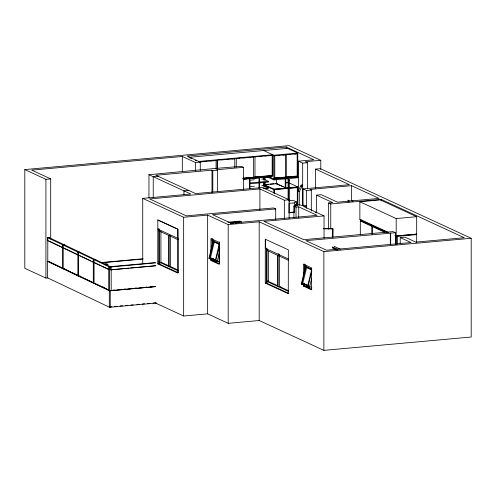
<?xml version="1.0" encoding="UTF-8"?>
<svg xmlns="http://www.w3.org/2000/svg" width="496" height="496" viewBox="0 0 496 496"><rect width="100%" height="100%" fill="white"/><g stroke="black" fill="none" stroke-linecap="round" stroke-linejoin="round"><path stroke-width="0.74" d="M219.542 252.018L217.149 261.801L215.562 261.491L208.94 258.435L213.361 240.374M213.813 240.579L209.393 258.645L210.447 258.85M219.53 243.22L215.109 261.28L216.69 261.59M215.562 261.491L219.43 245.687M311.711 278.306L309.504 287.339L307.917 287.029L301.295 283.972L305.716 265.912M306.168 266.116L301.748 284.183L302.802 284.388M306.695 267.356L302.808 283.253L308.518 285.888M311.699 269.508L307.464 286.818L309.504 287.339M307.917 287.029L311.786 271.225M297.817 205.363L297.817 191.537L301.202 185.058L302.684 185.089L299.299 191.568L299.299 205.394M332.729 237.423L332.884 228.668L323.814 228.47M294.438 212.362L289.05 212.846L289.044 203.372L294.277 202.901L296.335 201.81L296.335 205.617M47.969 277.878L45.917 278.064L24.8 268.317L24.8 169.576L289.001 145.638L320.794 160.313L320.794 169.57M200.272 170.612L200.272 162.124L195.498 162.558L182.317 156.476L31.694 170.122L50.697 178.895L50.697 239.06M298.406 190.483L298.406 161.169L313.794 159.774L286.235 147.058L187.091 156.042L200.272 162.124M188.889 157.331L287.606 148.372L297.774 153.066L297.774 177.76L273.866 179.924L267.084 176.793M198.747 161.448L272.775 154.74L272.775 176.099L243.474 178.752M199.931 161.77L201.426 161.634M205.164 161.293L206.665 161.163M210.403 160.822L211.897 160.685M221.625 159.805L223.126 159.669M226.864 159.328L228.358 159.191M232.097 158.856L233.597 158.72M238.086 158.311L239.58 158.174M243.319 157.84L244.813 157.703M248.552 157.362L250.046 157.226M256.035 156.686L254.541 156.823L272.18 155.465L272.18 175.572L254.541 176.929M259.774 156.345L261.274 156.209M265.013 155.874L266.507 155.738M270.246 155.397L272.18 155.465M199.621 162.037L216.076 160.549L216.076 169.055M217.136 168.721L217.136 160.208L234.782 158.856L234.782 167.363M235.842 158.515L253.475 157.158L253.475 177.27L243.009 178.219M263.692 150.542L273.866 155.236L297.774 153.066M278.144 155.44L279.601 155.31M283.247 154.981L284.704 154.845M288.895 154.467L290.352 154.337M294.723 153.94L296.18 153.81M274.499 155.769L285.702 154.907L285.702 177.103L274.499 177.971M285.981 154.733L297.178 153.865L297.178 176.068L285.981 176.929M24.8 169.576L45.917 179.323L50.697 178.895M148.949 197.854L148.949 174.716L214.167 168.535L241.403 166.334L243.517 167.313L243.517 189.683M217.589 191.71L217.589 170.109L212.809 170.543L211.997 170.171L155.843 175.255L195.591 193.601L262.57 187.531L289.112 199.783L289.112 218.296M243.517 167.313L216.771 169.737L217.589 170.109M320.794 160.313L305.3 161.715L307.464 162.713L307.464 188.939M158.007 176.26L153.233 176.688L153.233 197.52M298.406 161.169L302.684 163.147L307.464 162.713M315.599 188.393L315.599 169.105L320.379 168.671L471.2 238.272L471.2 337.013L323.869 350.362L259.191 320.515L228.197 323.324L207.644 313.838L183.65 316.014L155.217 302.889M247.058 177.611L248.552 177.475M268.751 175.646L270.246 175.51M242.959 178.281L252.762 177.394L252.762 177.754L242.959 178.641M255.632 177.134L271.467 175.696L271.467 176.061L255.632 177.494L255.483 177.06L255.632 177.494M243.561 178.504L252.762 177.754M255.483 177.425L271.467 176.061M243.493 178.647L263.382 176.849M264.914 176.706L268.739 176.359M270.264 176.223L271.796 176.086L271.796 176.743L243.493 179.31M243.114 179.13L246.94 178.783M248.465 178.647L252.29 178.3M253.822 178.163L257.647 177.816M259.941 177.605L263.004 177.332M265.298 177.122L268.355 176.843M250.623 180.141L254.343 179.8M261.795 179.124L263.283 178.994L268.28 181.3L268.28 182.106L250.406 183.725L250.406 182.919L268.28 181.3M274.4 178.188L297.098 176.21L297.098 176.576L274.4 178.548M297.774 176.948L273.866 179.118L269.117 176.923M289.652 179.961L288.077 179.837L289.652 179.961L289.652 201.903L289.168 201.68M188.716 190.427L183.942 190.861L183.942 194.717M265.236 184.233L263.692 184.369L273.866 189.063L297.774 186.899L297.774 187.556L273.866 189.726L263.692 185.033M264.715 182.33L264.715 184.611L268.565 184.264M270.103 184.128L273.953 183.774M275.491 183.638L277.028 183.495M286.266 182.658L288.108 182.658L285.795 182.869M264.715 184.611L277.332 183.638M276.557 179.304L276.557 183.873L283.166 186.583M250.623 186.577L254.343 186.242M261.795 185.566L263.283 185.43L268.28 187.736L268.28 188.542L265.304 188.815M142.73 263.959L142.73 198.388L190.817 194.035L148.949 174.716M263.066 188.207L268.28 187.736M289.112 199.783L284.338 200.217L259.91 188.939L149.625 198.933L186.31 215.865L273.6 207.954L275.714 208.934L275.714 219.734M276.557 183.873L285.826 187.81L285.826 178.672M288.133 188.133L274.282 189.391L274.282 193.26M289.652 188.009L297.371 187.296L297.371 205.096M303.006 205.877L303.006 188.902L349.395 184.698L315.599 169.105M316.522 212.883L316.522 195.139L321.296 194.705L337.466 202.17L379.074 198.4L351.509 185.678L309.901 189.447L311.314 190.098L311.314 210.93M303.006 188.902L306.54 190.532L311.314 190.098M295.771 204.191L297.296 204.048L297.296 187.314M295.876 204.371L297.377 204.234M295.876 204.805L297.377 204.668M348.087 201.816L348.087 200.272L348.496 200.235L348.948 200.446L348.948 201.99M348.948 200.446L348.087 200.272M293.917 217.688L293.917 206.113L296.596 205.871L295.083 205.17L299.857 204.736L301.376 205.437L304.308 205.17L306.423 206.15L306.423 207.694M328.637 229.195L328.637 202.969L332.692 202.604L316.522 195.139M142.73 198.388L183.65 217.273L207.644 215.103L228.197 224.589L259.191 221.78L323.869 251.627L471.2 238.272M275.714 208.934L212.524 214.656L230.962 223.169L317.155 215.357L298.716 206.851L296.031 207.092L293.917 206.113M306.423 206.15L303.49 206.417L324.049 215.903L324.049 238.272M328.637 202.969L330.758 203.943L381.188 199.373L464.306 237.727L415.797 242.122L405.003 237.144L400.229 237.578L400.229 243.747M388.498 232.481L359.86 219.263L359.86 201.779L380.351 199.925L416.677 216.69L416.677 234.168L396.186 236.028L394.785 235.383M289.044 212.517L294.438 211.997M49.488 237.702L47.783 237.857L47.783 261.628L48.924 261.528M227.9 222.189L240.039 221.086L241.081 221.569L241.205 222.431M159.166 228.978L157.84 229.096L177.915 238.359L177.915 229.22L157.84 219.957L157.771 263.847L177.847 273.11L177.847 229.226L157.771 219.964M229.698 222.599L241.081 221.569M230.429 223.343L233.492 223.064M234.992 222.927L238.805 222.58M230.553 223.398L233.597 223.119M235.116 222.983L238.923 222.636M324.049 215.903L263.965 221.346L303.713 239.686L392.987 231.595L395.455 232.736L395.455 244.311M62.453 244.826L64.914 245.018L62.453 244.826L62.453 268.596L64.914 268.789M360.313 220.993L361.336 220.906L372.942 226.257L371.919 226.35L360.313 220.993L360.313 234.899M359.86 201.779L396.186 218.544L416.677 216.69M77.872 252.135L80.34 252.328L77.872 252.135L77.872 275.906L80.34 276.098M372.223 226.492L373.246 226.399L384.846 231.756L383.823 231.849L372.223 226.492L372.223 234.217M384.127 231.985L385.15 231.892M93.298 259.451L95.759 259.644L93.298 259.451L93.298 283.216L95.195 283.464M395.455 232.736L305.834 240.665L326.529 250.213L411.023 242.556L400.229 237.578M100.087 262.663L143.121 258.763M142.867 259.061L104.104 262.57L108.103 264.418L105.834 264.622M265.341 239.208L265.341 248.347L266.668 248.229M396.757 244.199L396.757 237.249L395.734 237.342L395.734 244.292M155.818 286.632L109.48 290.879L108.723 290.532L108.723 266.761L111.185 266.953L111.185 290.724M155.229 262.589L109.653 266.718L110.255 266.997L110.255 269.923L155.837 265.794M108.723 266.761L109.48 267.108L155.837 262.868M157.771 263.847L160.165 263.63M210.949 258.999L210.949 260.512L212.35 260.388M110.806 269.756L129.034 268.107M130.553 267.97L134.354 267.623M135.873 267.487L155.62 265.695M212.784 260.766L214.148 260.642M178.107 270.084L170.581 266.606L169.21 266.73L169.21 235.643M112.704 290.222L114.223 290.086M118.023 289.738L119.542 289.602M124.099 289.187L125.618 289.05M129.419 288.709L130.938 288.567M134.732 288.226L136.251 288.089M140.052 287.742L141.571 287.606M145.365 287.258L146.89 287.122M150.685 286.781L152.204 286.638M112.902 290.309L114.421 290.172M118.222 289.831L119.741 289.695M123.535 289.348L125.054 289.211M128.855 288.864L130.374 288.728M134.931 288.312L136.45 288.176M140.25 287.835L141.769 287.699M145.564 287.351L147.083 287.215M150.883 286.868L152.402 286.731M110.806 290.6L155.62 286.539M266.978 281.114L268.348 280.99M265.273 283.098L288.281 293.713L288.343 249.823L265.273 239.215L265.273 283.098L266.637 282.974M280.228 286.471L278.175 286.657L278.175 255.576M303.36 284.53L303.36 286.043L304.724 285.919M111.947 306.745L109.666 306.95L110.242 307.216L156.581 303.019M114.644 306.441L117.261 306.261M120.013 305.951L122.58 305.784M125.383 305.468L127.894 305.3M130.938 305.028L133.213 304.817M136.89 304.426L139.289 304.265M142.259 303.936L144.609 303.788M147.628 303.453L149.928 303.304M152.966 303.031L155.242 302.82M47.573 237.671L48.943 237.547L110.639 266.798L109.269 266.916L47.573 237.671L47.573 240.591L108.574 269.514M110.608 307.03L109.3 307.142L47.604 277.89L47.604 261.435L48.912 261.318M47.604 261.435L109.3 290.687L110.608 290.569M297.817 191.537L299.299 191.568M323.659 228.774L332.729 228.972M289.447 200.378L294.023 200.744L296.335 201.81M315.258 212.251L316.789 212.48M210.788 257.66L209.2 257.35L215.828 260.406L217.409 260.716M208.94 258.435L210.521 258.745M301.295 283.972L302.876 284.282M309.764 286.254L308.183 285.944L301.562 282.887M353.22 201.091L351.131 200.508L352.538 201.153M253.041 156.959L253.475 157.158M289.639 183.142L297.774 186.899M271.746 175.373L272.18 175.572M234.341 158.652L234.782 158.856M271.467 175.696L271.318 175.987M271.417 175.906L271.796 176.086M271.417 176.57L271.796 176.743M387.029 232.314L360.009 219.846L360.009 219.331M395.393 236.617L396.757 237.249M284.499 187.197L285.826 187.81M253.041 177.066L253.475 177.27M252.762 177.394L252.613 177.686M215.636 160.344L216.076 160.549M189.59 157.654L191.685 158.621M195.182 160.233L196.577 160.878M334.236 246.369L340.299 249.166M332.549 246.89L337.943 249.383M332.537 247.696L337.268 249.879M332.258 247.721L336.902 249.866M278.144 253.729L279.539 254.374M304.383 265.837L311.841 269.278M307.328 267.648L311.141 269.409M265.341 248.347L288.343 258.968M305.449 266.991L311.414 269.743M266.296 250.089L288.604 260.388M212.028 240.3L219.486 243.747M219.418 244.162L214.34 241.819L210.447 257.715L215.531 260.059M213.094 241.453L219.716 244.509M303.806 283.501L307.78 285.336M309.132 286.316L311.841 287.568M311.841 289.397L304.383 285.95L304.383 284.735M303.36 286.043L311.5 289.8L311.5 267.859L303.36 264.101L303.36 276.21M158.794 230.838L178.176 239.785M277.407 285.547L268.423 281.399L268.423 251.075M288.529 290.681L279.546 286.533L279.546 255.452M266.296 281.176L288.604 291.468M288.604 293.297L266.296 283.005L266.296 248.26M212.772 258.577L214.762 259.495M216.777 260.778L219.486 262.031M211.184 259.048L213.175 259.966M214.495 260.58L217.149 261.801M219.486 263.86L212.028 260.412L212.028 258.9M210.949 260.512L219.089 264.269L219.089 242.327L210.949 238.57L210.949 252.191M169.136 265.943L160.921 262.148L160.921 231.062M158.794 261.925L178.176 270.866M178.176 272.695L158.794 263.754L158.794 229.009M109.666 290.495L110.242 290.761L110.242 307.216M48.744 240.882L62.608 247.454M63.996 248.112L77.86 254.684M79.248 255.341L80.631 255.998M82.02 256.655L91.028 260.927M92.417 261.584L101.432 265.856M102.815 266.513L109.052 269.477M102.982 286.955L104.371 287.612M48.465 261.361L62.329 267.933M63.717 268.59L70.649 271.876M72.032 272.533L78.275 275.491M79.658 276.148L92.826 282.391M94.91 283.377L108.078 289.627M48.05 261.398L77.86 275.528M79.248 276.185L109.052 290.321M416.677 242.284L416.677 234.608L396.037 236.468L396.037 235.96L416.528 234.1L416.528 234.614M397.209 236.369L397.209 244.044M396.186 218.544L396.186 236.028M390.674 233.17L390.674 244.739M390.327 233.008L390.327 244.578M381.188 199.373L381.188 200.917M371.919 226.35L371.919 234.075M360.883 219.604L360.883 221.142M351.509 185.678L351.509 200.334M332.884 228.668L332.884 237.119M330.758 203.943L330.758 228.631M323.869 251.627L323.869 350.362M306.54 190.532L306.54 208.277M305.139 264.362L305.139 270.413M304.383 264.008L304.383 272.335M302.684 163.147L302.684 205.821M301.202 185.058L301.202 186.595M298.716 206.851L298.716 217.645M296.031 207.092L296.031 217.118M294.277 202.901L294.277 212.04M288.56 180.06L288.56 200.489M288.108 178.089L288.077 199.51M286.235 147.058L286.235 148.602M286.248 154.857L286.248 177.053M285.212 178.727L285.212 187.866M284.338 200.217L284.338 218.73M277.419 255.223L277.419 286.31M274.772 155.893L274.772 178.095M274.548 178.256L274.548 178.616M274.35 193.198L274.077 189.267L274.077 193.068M273.866 155.236L273.866 179.924M273.866 189.063L273.866 189.726M267.053 248.614L267.053 283.352M265.019 177.134L265.019 180.184M265.019 182.466L265.019 184.754M264.715 176.998L264.715 180.042M264.108 184.698L264.108 186.242M264.077 176.967L264.077 180.054M264.077 182.373L264.077 186.236M263.773 177.599L263.773 179.912M263.773 182.23L263.773 186.093M259.91 188.939L259.91 209.771M259.65 177.599L259.65 188.412M259.191 221.78L259.191 320.515M259.036 177.655L259.036 188.468M254.975 157.021L254.975 177.134M249.996 178.442L249.996 188.517M249.389 178.424L249.389 188.895M236.282 158.72L236.282 167.226M228.197 224.589L228.197 323.324M219.406 241.881L219.406 263.822M217.577 160.413L217.577 168.919M212.809 170.543L212.809 192.144M212.784 238.824L212.784 244.119M212.028 238.471L212.028 248.31M211.997 170.171L211.997 192.541M207.644 215.103L207.644 313.838M195.498 162.558L195.498 171.039M183.65 217.273L183.65 316.014M182.317 156.476L182.317 171.901M178.114 237.925L178.114 272.664M170.581 235.519L170.581 266.606M168.454 235.296L168.454 266.383M159.551 229.363L159.551 264.101M109.48 267.108L109.48 290.879M109.3 290.687L109.3 307.142M94.054 259.799L94.054 283.569M78.628 252.483L78.628 276.253M63.209 245.173L63.209 268.944M45.917 179.323L45.917 278.064"/></g></svg>
